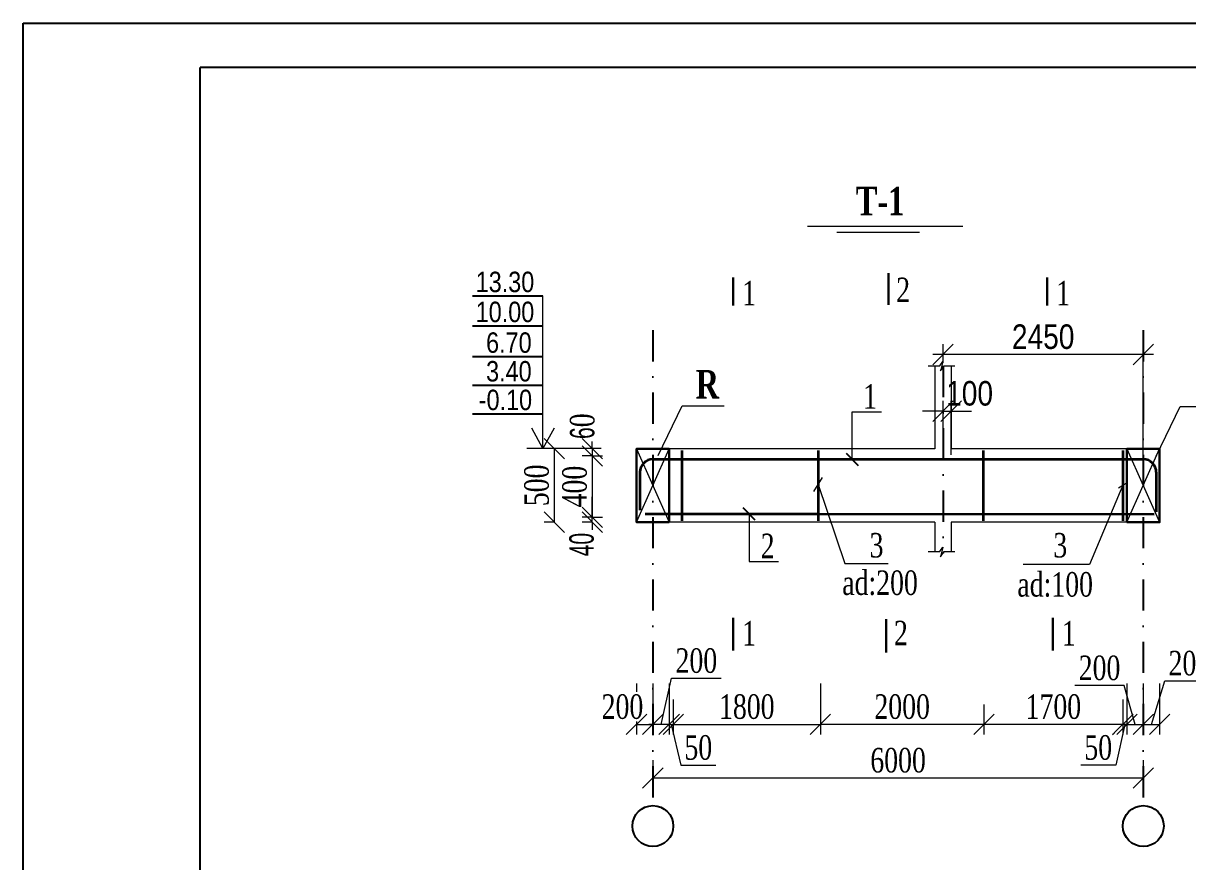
# Model space of a CAD drawing. Header units: millimetres. Extents: x -149347 to 251215, y -2929184 to -2541447.
# Drawn here: x 62737 to 76984, y -2869213 to -2858955 of the extents above; entities that cross this region are included whole.
import ezdxf

# ---------------------------------------------------------------- set-up
doc = ezdxf.new("R2010")
doc.units = ezdxf.units.MM
doc.linetypes.add('DASHDOTX2', pattern=[50.8, 25.4, -12.7, 0, -12.7])
doc.layers.add('APS_MADEIRA', color=35, linetype='Continuous', lineweight=15)
doc.styles.add('400', font='times.ttf', dxfattribs={"width": 0.75, "height": 300})
doc.styles.add('style1', font='A3TI(LA).TTF', dxfattribs={"height": 400})
doc.styles.add('style6', font='ARIALN.TTF', dxfattribs={"height": 300})
doc.styles.add('Times New  Roman', font='times.ttf')
doc.dimstyles.new('DIM_100', dxfattribs={"dimscale": 100, "dimtxt": 250, "dimasz": 2.5, "dimexe": 1.25, "dimexo": 0.625, "dimtad": 1, "dimdec": 0, "dimtxsty": 'style1', "dimblk": 'OBLIQUE', "dimcen": 2.5, "dimdle": 1.25, "dimclrd": 251, "dimclre": 251, "dimaunit": 1, "dimadec": 3, "dimazin": 0, "dimtfac": 1, "dimtdec": 0, "dimtmove": 1, "dimatfit": 3, "dimfxl": 1.25, "dimlwd": 5, "dimlwe": 5, "dimarcsym": 0})
doc.dimstyles.new('tebriz', dxfattribs={"dimtxt": 280, "dimasz": 150, "dimexe": 150, "dimexo": 0.625, "dimgap": 65, "dimtad": 1, "dimdec": 0, "dimdsep": 32, "dimtxsty": 'Times New  Roman', "dimblk": 'OBLIQUE', "dimcen": 0, "dimdle": 150, "dimclrd": 7, "dimclre": 256, "dimclrt": 256, "dimadec": 0, "dimazin": 0, "dimtfac": 1, "dimtdec": 0, "dimtmove": 0, "dimatfit": 3, "dimldrblk": 'OBLIQUE', "dimfxl": 1, "dimtolj": 1, "dimlwd": 15, "dimlwe": 9, "dimarcsym": 0})

# ---------------------------------------------------------------- blocks, each defined once
blk = doc.blocks.new('_Oblique')
at = {"color": 0, "linetype": 'ByBlock', "lineweight": -2}
blk.add_line((-0.5, -0.5), (0.5, 0.5), dxfattribs=at)
blk = doc.blocks.new('*D572')
at = {"color": 251, "lineweight": 5, "ltscale": 50, "transparency": 16777216}
for p, q in [((76440, -2867033), (76440, -2867658)), ((76640, -2867033), (76640, -2867658))]:
    blk.add_line(p, q, dxfattribs=at)
at = {"color": 251, "linetype": 'ByBlock', "lineweight": 5, "ltscale": 50, "transparency": 16777216}
for p, q in [((76540, -2867533), (76702, -2867000)), ((76702, -2867000), (77306, -2867000)), ((76439, -2867533), (76641, -2867533))]:
    blk.add_line(p, q, dxfattribs=at)
at = {"layer": 'Defpoints', "color": 0, "lineweight": 15, "ltscale": 50, "transparency": 16777216}
for p in [(76440, -2866622), (76640, -2866622), (76640, -2867533)]:
    blk.add_point(p, dxfattribs=at)
at = {"color": 251, "lineweight": 5, "ltscale": 50, "transparency": 16777216, "xscale": 250, "yscale": 250, "zscale": 250, "rotation": 180}
blk.add_blockref('_Oblique', (76440, -2867533), dxfattribs=at)
at = {"color": 251, "lineweight": 5, "ltscale": 50, "transparency": 16777216, "xscale": 250, "yscale": 250, "zscale": 250}
blk.add_blockref('_Oblique', (76640, -2867533), dxfattribs=at)
at = {"color": 0, "lineweight": 15, "ltscale": 50, "transparency": 16777216, "insert": (77004, -2866785), "char_height": 300, "attachment_point": 5, "style": '400', "bg_fill": 3, "box_fill_scale": 1.1, "bg_fill_color": 9, "bg_fill_true_color": 13158600, "bg_fill_transparency": 0}
blk.add_mtext('{\\fTimes New Roman|b0|i0|c238|p18;2}00', dxfattribs=at)
blk = doc.blocks.new('*D573')
at = {"color": 251, "lineweight": 5, "ltscale": 50, "transparency": 16777216}
for p, q in [((69234, -2864158), (69108, -2864158)), ((69234, -2865058), (69108, -2865058))]:
    blk.add_line(p, q, dxfattribs=at)
at = {"color": 251, "linetype": 'ByBlock', "lineweight": 5, "ltscale": 50, "transparency": 16777216}
blk.add_line((69233, -2864157), (69233, -2865059), dxfattribs=at)
at = {"layer": 'Defpoints', "color": 0, "lineweight": 15, "ltscale": 50, "transparency": 16777216}
for p in [(70325, -2864158), (69233, -2865058), (69909, -2865058)]:
    blk.add_point(p, dxfattribs=at)
at = {"color": 0, "lineweight": 15, "ltscale": 50, "transparency": 16777216, "insert": (69018, -2864608), "char_height": 300, "attachment_point": 5, "rotation": 90, "style": '400', "bg_fill": 3, "box_fill_scale": 1.1, "bg_fill_color": 9, "bg_fill_true_color": 13158600, "bg_fill_transparency": 0}
blk.add_mtext('500', dxfattribs=at)
at = {"color": 251, "lineweight": 5, "ltscale": 50, "transparency": 16777216, "xscale": 250, "yscale": 250, "zscale": 250}
for p, rotation in [((69233, -2864158), 90), ((69233, -2865058), 270)]:
    blk.add_blockref('_Oblique', p, dxfattribs=dict(at, rotation=rotation))
blk = doc.blocks.new('*D826')
at = {"color": 251, "linetype": 'ByBlock', "lineweight": 5, "ltscale": 50, "transparency": 16777216}
for p, q in [((69698, -2864158), (69698, -2863908)), ((69698, -2864158), (69698, -2864248)), ((69698, -2864248), (69698, -2864498))]:
    blk.add_line(p, q, dxfattribs=at)
at = {"color": 251, "lineweight": 5, "ltscale": 50, "transparency": 16777216}
for p, q in [((69699, -2864158), (69573, -2864158)), ((69699, -2864248), (69573, -2864248))]:
    blk.add_line(p, q, dxfattribs=at)
at = {"layer": 'Defpoints', "color": 0, "lineweight": 15, "ltscale": 50, "transparency": 16777216}
for p in [(70097, -2864158), (69698, -2864248), (69993, -2864248)]:
    blk.add_point(p, dxfattribs=at)
at = {"color": 0, "lineweight": 15, "ltscale": 50, "transparency": 16777216, "insert": (69577, -2863884), "char_height": 300, "attachment_point": 5, "rotation": 90, "style": '400', "bg_fill": 3, "box_fill_scale": 1.1, "bg_fill_color": 9, "bg_fill_true_color": 13158600, "bg_fill_transparency": 0}
blk.add_mtext('{\\fArial Narrow|b0|i0|c238|p34;6}0', dxfattribs=at)
at = {"color": 251, "lineweight": 5, "ltscale": 50, "transparency": 16777216, "xscale": 250, "yscale": 250, "zscale": 250}
for p, rotation in [((69698, -2864158), 270), ((69698, -2864248), 90)]:
    blk.add_blockref('_Oblique', p, dxfattribs=dict(at, rotation=rotation))
blk = doc.blocks.new('*D827')
at = {"color": 251, "linetype": 'ByBlock', "lineweight": 5, "ltscale": 50, "transparency": 16777216}
for p, q in [((69698, -2864998), (69698, -2864748)), ((69698, -2865058), (69698, -2864998)), ((69698, -2865058), (69698, -2865308))]:
    blk.add_line(p, q, dxfattribs=at)
at = {"color": 251, "lineweight": 5, "ltscale": 50, "transparency": 16777216}
for p, q in [((69699, -2864998), (69573, -2864998)), ((69699, -2865058), (69573, -2865058))]:
    blk.add_line(p, q, dxfattribs=at)
at = {"layer": 'Defpoints', "color": 0, "lineweight": 15, "ltscale": 50, "transparency": 16777216}
for p in [(69698, -2864998), (69909, -2865058), (69920, -2864998)]:
    blk.add_point(p, dxfattribs=at)
at = {"color": 0, "lineweight": 15, "ltscale": 50, "transparency": 16777216, "insert": (69569, -2865333), "char_height": 300, "attachment_point": 5, "rotation": 90, "style": '400', "bg_fill": 3, "box_fill_scale": 1.1, "bg_fill_color": 9, "bg_fill_true_color": 13158600, "bg_fill_transparency": 0}
blk.add_mtext('{\\fArial Narrow|b0|i0|c238|p34;40}', dxfattribs=at)
at = {"color": 251, "lineweight": 5, "ltscale": 50, "transparency": 16777216, "xscale": 250, "yscale": 250, "zscale": 250}
for p, rotation in [((69698, -2864998), 270), ((69698, -2865058), 90)]:
    blk.add_blockref('_Oblique', p, dxfattribs=dict(at, rotation=rotation))
blk = doc.blocks.new('*D574')
at = {"color": 251, "linetype": 'ByBlock', "lineweight": 5, "ltscale": 50, "transparency": 16777216}
blk.add_line((69698, -2864247), (69698, -2865000), dxfattribs=at)
at = {"color": 251, "lineweight": 5, "ltscale": 50, "transparency": 16777216}
for p, q in [((69698, -2864248), (69823, -2864248)), ((69698, -2864998), (69823, -2864998))]:
    blk.add_line(p, q, dxfattribs=at)
at = {"layer": 'Defpoints', "color": 0, "lineweight": 15, "ltscale": 50, "transparency": 16777216}
for p in [(69698, -2864248), (69698, -2864998), (69698, -2864998)]:
    blk.add_point(p, dxfattribs=at)
at = {"color": 0, "lineweight": 15, "ltscale": 50, "transparency": 16777216, "insert": (69483, -2864623), "char_height": 300, "attachment_point": 5, "rotation": 90, "style": '400', "bg_fill": 3, "box_fill_scale": 1.1, "bg_fill_color": 9, "bg_fill_true_color": 13158600, "bg_fill_transparency": 0}
blk.add_mtext('400', dxfattribs=at)
at = {"color": 251, "lineweight": 5, "ltscale": 50, "transparency": 16777216, "xscale": 250, "yscale": 250, "zscale": 250}
for p, rotation in [((69698, -2864248), 90), ((69698, -2864998), 270)]:
    blk.add_blockref('_Oblique', p, dxfattribs=dict(at, rotation=rotation))
blk = doc.blocks.new('*D828')
at = {"color": 251, "linetype": 'ByBlock', "lineweight": 5, "ltscale": 50, "transparency": 16777216}
for p, q in [((76207, -2867058), (75603, -2867058)), ((76340, -2867533), (76207, -2867058)), ((76239, -2867533), (76441, -2867533))]:
    blk.add_line(p, q, dxfattribs=at)
at = {"color": 251, "lineweight": 5, "ltscale": 50, "transparency": 16777216}
for p, q in [((76240, -2867033), (76240, -2867658)), ((76440, -2867033), (76440, -2867658))]:
    blk.add_line(p, q, dxfattribs=at)
at = {"layer": 'Defpoints', "color": 0, "lineweight": 15, "ltscale": 50, "transparency": 16777216}
for p in [(76440, -2866895), (76440, -2867533)]:
    blk.add_point(p, dxfattribs=at)
at = {"color": 251, "lineweight": 5, "ltscale": 50, "transparency": 16777216, "xscale": 250, "yscale": 250, "zscale": 250, "rotation": 180}
blk.add_blockref('_Oblique', (76240, -2867533), dxfattribs=at)
at = {"color": 251, "lineweight": 5, "ltscale": 50, "transparency": 16777216, "xscale": 250, "yscale": 250, "zscale": 250}
blk.add_blockref('_Oblique', (76440, -2867533), dxfattribs=at)
at = {"color": 0, "lineweight": 15, "ltscale": 50, "transparency": 16777216, "insert": (75905, -2866843), "char_height": 300, "attachment_point": 5, "style": '400', "bg_fill": 3, "box_fill_scale": 1.1, "bg_fill_color": 9, "bg_fill_true_color": 13158600, "bg_fill_transparency": 0}
blk.add_mtext('200', dxfattribs=at)
at = {"layer": 'Defpoints', "color": 0, "lineweight": 15, "ltscale": 50, "transparency": 16777216}
blk.add_point((76240, -2866907), dxfattribs=at)
blk = doc.blocks.new('*D554')
at = {"color": 251, "lineweight": 5, "ltscale": 50, "transparency": 16777216}
for p, q in [((70440, -2867033), (70440, -2867658)), ((70639, -2867033), (70639, -2867658))]:
    blk.add_line(p, q, dxfattribs=at)
at = {"color": 251, "linetype": 'ByBlock', "lineweight": 5, "ltscale": 50, "transparency": 16777216}
for p, q in [((70540, -2867533), (70669, -2866969)), ((70669, -2866969), (71274, -2866969)), ((70640, -2867533), (70439, -2867533))]:
    blk.add_line(p, q, dxfattribs=at)
at = {"layer": 'Defpoints', "color": 0, "lineweight": 15, "ltscale": 50, "transparency": 16777216}
for p in [(70440, -2866826), (70440, -2867533)]:
    blk.add_point(p, dxfattribs=at)
at = {"color": 251, "lineweight": 5, "ltscale": 50, "transparency": 16777216, "xscale": 250, "yscale": 250, "zscale": 250, "rotation": 180}
blk.add_blockref('_Oblique', (70440, -2867533), dxfattribs=at)
at = {"color": 251, "lineweight": 5, "ltscale": 50, "transparency": 16777216, "xscale": 250, "yscale": 250, "zscale": 250}
blk.add_blockref('_Oblique', (70639, -2867533), dxfattribs=at)
at = {"color": 0, "lineweight": 15, "ltscale": 50, "transparency": 16777216, "insert": (70972, -2866754), "char_height": 300, "attachment_point": 5, "style": '400', "bg_fill": 3, "box_fill_scale": 1.1, "bg_fill_color": 9, "bg_fill_true_color": 13158600, "bg_fill_transparency": 0}
blk.add_mtext('200', dxfattribs=at)
at = {"layer": 'Defpoints', "color": 0, "lineweight": 15, "ltscale": 50, "transparency": 16777216}
blk.add_point((70639, -2866826), dxfattribs=at)
blk = doc.blocks.new('*D555')
at = {"color": 251, "lineweight": 5, "ltscale": 50, "transparency": 16777216}
for p, q in [((70240, -2867033), (70240, -2867658)), ((70440, -2867033), (70440, -2867658))]:
    blk.add_line(p, q, dxfattribs=at)
at = {"color": 251, "linetype": 'ByBlock', "lineweight": 5, "ltscale": 50, "transparency": 16777216}
blk.add_line((70239, -2867533), (70441, -2867533), dxfattribs=at)
at = {"layer": 'Defpoints', "color": 0, "lineweight": 15, "ltscale": 50, "transparency": 16777216}
for p in [(70240, -2866895), (70440, -2866821), (70440, -2867533)]:
    blk.add_point(p, dxfattribs=at)
at = {"color": 0, "lineweight": 15, "ltscale": 50, "transparency": 16777216, "insert": (70068, -2867317), "char_height": 300, "attachment_point": 5, "style": '400', "bg_fill": 3, "box_fill_scale": 1.1, "bg_fill_color": 9, "bg_fill_true_color": 13158600, "bg_fill_transparency": 0}
blk.add_mtext('{\\fTimes New Roman|b0|i0|c238|p18;2}00', dxfattribs=at)
at = {"color": 251, "lineweight": 5, "ltscale": 50, "transparency": 16777216, "xscale": 250, "yscale": 250, "zscale": 250, "rotation": 180}
blk.add_blockref('_Oblique', (70240, -2867533), dxfattribs=at)
at = {"color": 251, "lineweight": 5, "ltscale": 50, "transparency": 16777216, "xscale": 250, "yscale": 250, "zscale": 250}
blk.add_blockref('_Oblique', (70440, -2867533), dxfattribs=at)
blk = doc.blocks.new('*D556')
at = {"color": 251, "lineweight": 5, "ltscale": 50, "transparency": 16777216}
for p, q in [((70639, -2867229), (70639, -2867658)), ((70689, -2867229), (70689, -2867658))]:
    blk.add_line(p, q, dxfattribs=at)
at = {"color": 251, "linetype": 'ByBlock', "lineweight": 5, "ltscale": 50, "transparency": 16777216}
for p, q in [((70639, -2867533), (70389, -2867533)), ((70639, -2867533), (70689, -2867533)), ((70639, -2867533), (70689, -2867533)), ((70664, -2867533), (70782, -2868033)), ((70689, -2867533), (70939, -2867533)), ((70782, -2868033), (71211, -2868033))]:
    blk.add_line(p, q, dxfattribs=at)
at = {"layer": 'Defpoints', "color": 0, "lineweight": 15, "ltscale": 50, "transparency": 16777216}
for p in [(70639, -2867166), (70689, -2867166), (70689, -2867533)]:
    blk.add_point(p, dxfattribs=at)
at = {"color": 0, "lineweight": 15, "ltscale": 50, "transparency": 16777216, "insert": (70996, -2867817), "char_height": 300, "attachment_point": 5, "style": '400', "bg_fill": 3, "box_fill_scale": 1.1, "bg_fill_color": 9, "bg_fill_true_color": 13158600, "bg_fill_transparency": 0}
blk.add_mtext('50', dxfattribs=at)
at = {"color": 251, "lineweight": 5, "ltscale": 50, "transparency": 16777216, "xscale": 250, "yscale": 250, "zscale": 250}
blk.add_blockref('_Oblique', (70639, -2867533), dxfattribs=at)
at = {"color": 251, "lineweight": 5, "ltscale": 50, "transparency": 16777216, "xscale": 250, "yscale": 250, "zscale": 250, "rotation": 180}
blk.add_blockref('_Oblique', (70689, -2867533), dxfattribs=at)
blk = doc.blocks.new('*D557')
at = {"color": 251, "lineweight": 5, "ltscale": 50, "transparency": 16777216}
for p, q in [((76190, -2867229), (76190, -2867658)), ((76240, -2867229), (76240, -2867658))]:
    blk.add_line(p, q, dxfattribs=at)
at = {"color": 251, "linetype": 'ByBlock', "lineweight": 5, "ltscale": 50, "transparency": 16777216}
for p, q in [((76190, -2867533), (75940, -2867533)), ((76215, -2867533), (76104, -2868033)), ((76240, -2867533), (76190, -2867533)), ((76240, -2867533), (76190, -2867533)), ((76240, -2867533), (76490, -2867533)), ((76104, -2868033), (75674, -2868033))]:
    blk.add_line(p, q, dxfattribs=at)
at = {"layer": 'Defpoints', "color": 0, "lineweight": 15, "ltscale": 50, "transparency": 16777216}
for p in [(76190, -2867166), (76240, -2867166), (76190, -2867533)]:
    blk.add_point(p, dxfattribs=at)
at = {"color": 0, "lineweight": 15, "ltscale": 50, "transparency": 16777216, "insert": (75889, -2867817), "char_height": 300, "attachment_point": 5, "style": '400', "bg_fill": 3, "box_fill_scale": 1.1, "bg_fill_color": 9, "bg_fill_true_color": 13158600, "bg_fill_transparency": 0}
blk.add_mtext('50', dxfattribs=at)
at = {"color": 251, "lineweight": 5, "ltscale": 50, "transparency": 16777216, "xscale": 250, "yscale": 250, "zscale": 250}
blk.add_blockref('_Oblique', (76190, -2867533), dxfattribs=at)
at = {"color": 251, "lineweight": 5, "ltscale": 50, "transparency": 16777216, "xscale": 250, "yscale": 250, "zscale": 250, "rotation": 180}
blk.add_blockref('_Oblique', (76240, -2867533), dxfattribs=at)
blk = doc.blocks.new('*D558')
at = {"color": 251, "lineweight": 5, "ltscale": 50, "transparency": 16777216}
for p, q in [((72489, -2867033), (72489, -2867658)), ((70689, -2867291), (70689, -2867658))]:
    blk.add_line(p, q, dxfattribs=at)
at = {"color": 251, "linetype": 'ByBlock', "lineweight": 5, "ltscale": 50, "transparency": 16777216}
blk.add_line((70688, -2867533), (72490, -2867533), dxfattribs=at)
at = {"layer": 'Defpoints', "color": 0, "lineweight": 15, "ltscale": 50, "transparency": 16777216}
for p in [(72489, -2864623), (70689, -2867229), (72489, -2867533)]:
    blk.add_point(p, dxfattribs=at)
at = {"color": 251, "lineweight": 5, "ltscale": 50, "transparency": 16777216, "xscale": 250, "yscale": 250, "zscale": 250, "rotation": 180}
blk.add_blockref('_Oblique', (70689, -2867533), dxfattribs=at)
at = {"color": 251, "lineweight": 5, "ltscale": 50, "transparency": 16777216, "xscale": 250, "yscale": 250, "zscale": 250}
blk.add_blockref('_Oblique', (72489, -2867533), dxfattribs=at)
at = {"color": 0, "lineweight": 15, "ltscale": 50, "transparency": 16777216, "insert": (71589, -2867317), "char_height": 300, "attachment_point": 5, "style": '400', "bg_fill": 3, "box_fill_scale": 1.1, "bg_fill_color": 9, "bg_fill_true_color": 13158600, "bg_fill_transparency": 0}
blk.add_mtext('1800', dxfattribs=at)
blk = doc.blocks.new('*D559')
at = {"color": 251, "lineweight": 5, "ltscale": 50, "transparency": 16777216}
for p, q in [((74490, -2867291), (74490, -2867658)), ((76190, -2867291), (76190, -2867658))]:
    blk.add_line(p, q, dxfattribs=at)
at = {"color": 251, "linetype": 'ByBlock', "lineweight": 5, "ltscale": 50, "transparency": 16777216}
blk.add_line((76191, -2867533), (74489, -2867533), dxfattribs=at)
at = {"layer": 'Defpoints', "color": 0, "lineweight": 15, "ltscale": 50, "transparency": 16777216}
for p in [(74490, -2867229), (76190, -2867229), (74490, -2867533)]:
    blk.add_point(p, dxfattribs=at)
at = {"color": 251, "lineweight": 5, "ltscale": 50, "transparency": 16777216, "xscale": 250, "yscale": 250, "zscale": 250, "rotation": 180}
blk.add_blockref('_Oblique', (74490, -2867533), dxfattribs=at)
at = {"color": 251, "lineweight": 5, "ltscale": 50, "transparency": 16777216, "xscale": 250, "yscale": 250, "zscale": 250}
blk.add_blockref('_Oblique', (76190, -2867533), dxfattribs=at)
at = {"color": 0, "lineweight": 15, "ltscale": 50, "transparency": 16777216, "insert": (75340, -2867317), "char_height": 300, "attachment_point": 5, "style": '400', "bg_fill": 3, "box_fill_scale": 1.1, "bg_fill_color": 9, "bg_fill_true_color": 13158600, "bg_fill_transparency": 0}
blk.add_mtext('1700', dxfattribs=at)
blk = doc.blocks.new('*D560')
at = {"color": 251, "lineweight": 5, "ltscale": 50, "transparency": 16777216}
for p, q in [((72489, -2867033), (72489, -2867658)), ((74490, -2867291), (74490, -2867658))]:
    blk.add_line(p, q, dxfattribs=at)
at = {"color": 251, "linetype": 'ByBlock', "lineweight": 5, "ltscale": 50, "transparency": 16777216}
blk.add_line((74491, -2867533), (72488, -2867533), dxfattribs=at)
at = {"layer": 'Defpoints', "color": 0, "lineweight": 15, "ltscale": 50, "transparency": 16777216}
for p in [(72489, -2864623), (74490, -2867229), (72489, -2867533)]:
    blk.add_point(p, dxfattribs=at)
at = {"color": 251, "lineweight": 5, "ltscale": 50, "transparency": 16777216, "xscale": 250, "yscale": 250, "zscale": 250, "rotation": 180}
blk.add_blockref('_Oblique', (72489, -2867533), dxfattribs=at)
at = {"color": 251, "lineweight": 5, "ltscale": 50, "transparency": 16777216, "xscale": 250, "yscale": 250, "zscale": 250}
blk.add_blockref('_Oblique', (74490, -2867533), dxfattribs=at)
at = {"color": 0, "lineweight": 15, "ltscale": 50, "transparency": 16777216, "insert": (73490, -2867317), "char_height": 300, "attachment_point": 5, "style": '400', "bg_fill": 3, "box_fill_scale": 1.1, "bg_fill_color": 9, "bg_fill_true_color": 13158600, "bg_fill_transparency": 0}
blk.add_mtext('2{\\fTimes New Roman|b0|i0|c238|p18;0}00', dxfattribs=at)
blk = doc.blocks.new('*D561')
at = {"color": 251, "lineweight": 5, "ltscale": 50, "transparency": 16777216}
for p, q in [((70440, -2867971), (70440, -2868313)), ((76440, -2867971), (76440, -2868313))]:
    blk.add_line(p, q, dxfattribs=at)
at = {"color": 251, "linetype": 'ByBlock', "lineweight": 5, "ltscale": 50, "transparency": 16777216}
blk.add_line((70439, -2868188), (76441, -2868188), dxfattribs=at)
at = {"layer": 'Defpoints', "color": 0, "lineweight": 15, "ltscale": 50, "transparency": 16777216}
for p in [(70440, -2867908), (76440, -2867908), (76440, -2868188)]:
    blk.add_point(p, dxfattribs=at)
at = {"color": 251, "lineweight": 5, "ltscale": 50, "transparency": 16777216, "xscale": 250, "yscale": 250, "zscale": 250, "rotation": 180}
blk.add_blockref('_Oblique', (70440, -2868188), dxfattribs=at)
at = {"color": 251, "lineweight": 5, "ltscale": 50, "transparency": 16777216, "xscale": 250, "yscale": 250, "zscale": 250}
blk.add_blockref('_Oblique', (76440, -2868188), dxfattribs=at)
at = {"color": 0, "lineweight": 15, "ltscale": 50, "transparency": 16777216, "insert": (73440, -2867973), "char_height": 300, "attachment_point": 5, "style": '400', "bg_fill": 3, "box_fill_scale": 1.1, "bg_fill_color": 9, "bg_fill_true_color": 13158600, "bg_fill_transparency": 0}
blk.add_mtext('6000', dxfattribs=at)
blk = doc.blocks.new('*D616')
at = {"color": 251, "lineweight": 5, "ltscale": 50, "transparency": 16777216}
for p, q in [((73990, -2863109), (73990, -2862882)), ((76440, -2864418), (76440, -2862882))]:
    blk.add_line(p, q, dxfattribs=at)
at = {"color": 251, "linetype": 'ByBlock', "lineweight": 5, "ltscale": 50, "transparency": 16777216}
blk.add_line((76565, -2863007), (73865, -2863007), dxfattribs=at)
at = {"layer": 'Defpoints', "color": 0, "lineweight": 15, "ltscale": 50, "transparency": 16777216}
for p in [(73990, -2863007), (73990, -2863171), (76440, -2864481)]:
    blk.add_point(p, dxfattribs=at)
at = {"color": 251, "lineweight": 5, "ltscale": 50, "transparency": 16777216, "xscale": 250, "yscale": 250, "zscale": 250, "rotation": 180}
blk.add_blockref('_Oblique', (73990, -2863007), dxfattribs=at)
at = {"color": 251, "lineweight": 5, "ltscale": 50, "transparency": 16777216, "xscale": 250, "yscale": 250, "zscale": 250}
blk.add_blockref('_Oblique', (76440, -2863007), dxfattribs=at)
at = {"color": 0, "lineweight": 15, "ltscale": 50, "transparency": 16777216, "insert": (75215, -2862791), "char_height": 300, "attachment_point": 5, "style": 'style6'}
blk.add_mtext('2450', dxfattribs=at)
blk = doc.blocks.new('*D617')
at = {"color": 251, "lineweight": 5, "ltscale": 50, "transparency": 16777216}
for p, q in [((73990, -2864235), (73990, -2863575)), ((74090, -2864235), (74090, -2863575))]:
    blk.add_line(p, q, dxfattribs=at)
at = {"color": 251, "linetype": 'ByBlock', "lineweight": 5, "ltscale": 50, "transparency": 16777216}
for p, q in [((73990, -2863700), (73740, -2863700)), ((73990, -2863700), (74090, -2863700)), ((74090, -2863700), (74340, -2863700))]:
    blk.add_line(p, q, dxfattribs=at)
at = {"layer": 'Defpoints', "color": 0, "lineweight": 15, "ltscale": 50, "transparency": 16777216}
for p in [(74090, -2863700), (73990, -2864298), (74090, -2864298)]:
    blk.add_point(p, dxfattribs=at)
at = {"color": 251, "lineweight": 5, "ltscale": 50, "transparency": 16777216, "xscale": 250, "yscale": 250, "zscale": 250}
blk.add_blockref('_Oblique', (73990, -2863700), dxfattribs=at)
at = {"color": 251, "lineweight": 5, "ltscale": 50, "transparency": 16777216, "xscale": 250, "yscale": 250, "zscale": 250, "rotation": 180}
blk.add_blockref('_Oblique', (74090, -2863700), dxfattribs=at)
at = {"color": 0, "lineweight": 15, "ltscale": 50, "transparency": 16777216, "insert": (74315, -2863484), "char_height": 300, "attachment_point": 5, "style": 'style6'}
blk.add_mtext('100', dxfattribs=at)
blk = doc.blocks.new('mekteb')
at = {"color": 0, "lineweight": 25}
for p, q in [((99643, -1821466), (139843, -1821466)), ((99643, -1849866), (99643, -1821466))]:
    blk.add_line(p, q, dxfattribs=at)
at = {"color": 0, "lineweight": 25, "ltscale": 15}
for p in [(101643, -1849366), (139343, -1821966)]:
    blk.add_line(p, (101643, -1821966), dxfattribs=at)

msp = doc.modelspace()

# ---------------------------------------------------------------- linework, layer by layer
at = {"lineweight": 9}
for p, q in [((72332.29504, -2861434.86276), (74232.7109, -2861434.86276)), ((72691.15134, -2861509.90014), (73702.14146, -2861509.90014))]:
    msp.add_line(p, q, dxfattribs=at)
at = {"color": 7, "lineweight": 30, "ltscale": 15}
for p, q in [((71423.14038, -2862066.92438), (71423.14038, -2862293.07718)), ((71423.14038, -2862066.92438), (71423.14038, -2862409.36226)), ((73320.94694, -2862012.87836), (73320.94694, -2862239.03116)), ((73320.94694, -2862012.87836), (73320.94694, -2862399.5005)), ((75265.04643, -2862066.92438), (75265.04643, -2862293.07718)), ((75265.04643, -2862066.92438), (75265.04643, -2862409.36226)), ((71423.14038, -2866229.37227), (71423.14038, -2866629.87541)), ((75335.1491, -2866229.37227), (75335.1491, -2866629.87541)), ((73293.77155, -2866243.21616), (73293.77155, -2866652.30315))]:
    msp.add_line(p, q, dxfattribs=at)
at = {"color": 7}
for p, q in [((68233.56752, -2862288.45737), (69095.41044, -2862288.45737)), ((68233.56752, -2862655.48273), (69095.41044, -2862655.48273)), ((68233.56752, -2863031.00615), (69095.41044, -2863031.00615)), ((68233.56752, -2863381.65905), (69095.41044, -2863381.65905)), ((68233.56752, -2863732.31195), (69095.41044, -2863732.31195))]:
    msp.add_line(p, q, dxfattribs=at)
at = {"color": 252, "linetype": 'DASHDOTX2', "ltscale": 15, "true_color": 0xa97986}
for p, q in [((70440.08641, -2862710.38957), (70440.08641, -2868526.99529)), ((76440.08641, -2862710.38957), (76440.08641, -2868526.99529))]:
    msp.add_line(p, q, dxfattribs=at)
at = {"color": 7, "lineweight": 15}
for p, q in [((73890.08641, -2863147.32038), (73890.08641, -2864159.16745)), ((74090.08641, -2863147.32038), (74090.08641, -2864159.16745)), ((72442.41245, -2864159.16745), (70239.96765, -2864159.31133)), ((73890.08641, -2864159.16745), (72442.41245, -2864159.16745)), ((76640.08641, -2864159.16745), (74090.08641, -2864159.16745)), ((76640.08641, -2864159.16745), (75399.40869, -2864159.16745)), ((72409.14782, -2864683.05867), (72514.84564, -2864512.09214)), ((76137.23464, -2864639.32252), (76242.93246, -2864574.41719)), ((71753.94577, -2865059.93897), (70639.08641, -2865059.93897)), ((72457.83634, -2865059.93897), (71753.94577, -2865059.93897)), ((73890.08641, -2865059.93897), (72457.83634, -2865059.93897)), ((76240.08355, -2865059.93897), (74090.08641, -2865059.93897))]:
    msp.add_line(p, q, dxfattribs=at)
at = {"color": 7, "lineweight": 35}
for p, q in [((70792.52048, -2864183.27777), (70792.52048, -2865041.17307)), ((72461.99673, -2864183.27777), (72461.99673, -2865041.17307)), ((76190.08355, -2864183.27777), (76190.08355, -2865041.17307)), ((70440.08641, -2864289.18719), (71738.52188, -2864289.18719)), ((71738.52188, -2864289.18719), (72442.41245, -2864289.18719)), ((72442.41245, -2864289.18719), (76448.64245, -2864289.18719)), ((76190.08355, -2864327.79945), (76190.08355, -2864885.94026)), ((76190.08355, -2864378.47191), (76190.08355, -2864829.0715)), ((76599.03768, -2864448.13817), (76599.03768, -2864932.48712)), ((70345.7458, -2864958.15529), (71753.94577, -2864958.15529)), ((71753.94577, -2864958.15529), (72457.83634, -2864958.15529)), ((72457.83634, -2864958.15529), (76571.12058, -2864961.16746))]:
    msp.add_line(p, q, dxfattribs=at)
at = {"color": 3, "lineweight": 15, "ltscale": 15}
for p, q in [((76240.08355, -2864159.16745), (76640.08641, -2865059.93897)), ((76240.08355, -2865059.93897), (76640.08641, -2864159.16745))]:
    msp.add_line(p, q, dxfattribs=at)
at = {"color": 1, "lineweight": 15, "ltscale": 15}
msp.add_lwpolyline([(73808.39861, -2863147.32038), (73952.60845, -2863147.32038), (73988.79693, -2863090.78681), (73958.63276, -2863208.87914), (74005.41787, -2863147.32038), (74133.05921, -2863147.32038)], dxfattribs=at)
at = {"color": 3, "lineweight": 15, "ltscale": 15}
for points in [[(70504.73599, -2864244.17988), (70797.9035, -2863636.28961), (71312.73076, -2863636.28961)], [(76599.14718, -2864251.35902), (76892.31469, -2863643.46875), (77407.14195, -2863643.46875)]]:
    msp.add_lwpolyline(points, dxfattribs=at)
at = {"color": 3, "lineweight": 30, "ltscale": 15}
msp.add_lwpolyline([(76240.08355, -2865059.93897), (76640.08641, -2865059.93897), (76640.08641, -2864159.16745), (76240.08355, -2864159.16745)], close=True, dxfattribs=at)
at = {"color": 7, "lineweight": 15}
for points in [[(72461.99673, -2864597.5754), (72461.99673, -2864597.5754), (72787.61752, -2865563.80866), (73320.68533, -2865563.80866)], [(76190.08355, -2864603.7717), (76190.08355, -2864603.7717), (75782.1511, -2865578.40653), (74968.42776, -2865578.40653)]]:
    msp.add_lwpolyline(points, dxfattribs=at)
for centre in [(70440.08641, -2868776.8197), (76440.08641, -2868776.8197)]:
    msp.add_circle(centre, 249.82441)
at = {"layer": 'APS_MADEIRA', "color": 7, "lineweight": 15, "ltscale": 25}
msp.add_line((69808.70518, -2864158.1952), (68898.81458, -2864158.1952), dxfattribs=at)
at = {"layer": 'APS_MADEIRA', "color": 7, "lineweight": 35, "ltscale": 25}
msp.add_arc((76440.08641, -2864448.13817), 158.95098, 0, 90, dxfattribs=at)

# ---------------------------------------------------------------- texts
at = {"char_height": 350, "width": 263.5904201, "attachment_point": 1, "style": '400'}
for s, insert in [('{\\fTimes New Roman|b1|i0|c204|p18;T-1}', (72922.05551, -2860954.89238)), ('{\\fTimes New Roman|b1|i0|c204|p18;R}', (70963.10161, -2863195.51451))]:
    msp.add_mtext(s, dxfattribs=dict(at, insert=insert))
at = {"lineweight": 9, "char_height": 250, "width": 23109.777632, "attachment_point": 1, "style": 'style6'}
for s, insert in [('{\\fArial Narrow|b0|i0|c238|p34;13.30}', (68272.01749, -2861993.84968)), ('{\\fArial Narrow|b0|i0|c238|p34;10.00}', (68272.01749, -2862360.87503)), ('{\\fArial Narrow|b0|i0|c238|p34;6.70}', (68399.35382, -2862736.39846)), ('3.{\\fArial Narrow|b0|i0|c238|p34;40}', (68399.35382, -2863087.05135)), ('{\\fArial Narrow|b0|i0|c238|p34;-0.10}', (68309.52414, -2863437.70425))]:
    msp.add_mtext(s, dxfattribs=dict(at, insert=insert))
at = {"char_height": 300, "attachment_point": 1, "style": '400'}
for s, insert in [('1', (71532.42924, -2862105.50993)), ('2', (73417.21307, -2862066.50377)), ('1', (75374.33529, -2862105.50993)), ('1', (73011.45016, -2863369.94981)), ('2', (71759.30313, -2865199.05555)), ('3', (73091.6128, -2865190.3443)), ('3', (75339.63566, -2865190.3443)), ('{\\fTimes New Roman|b0|i0|c238|p18;ad:}2{\\fTimes New Roman|b0|i0|c238|p18;00}', (72756.8876, -2865649.2831)), ('{\\fTimes New Roman|b0|i0|c238|p18;ad:}1{\\fTimes New Roman|b0|i0|c238|p18;00}', (74899.47295, -2865669.41105))]:
    msp.add_mtext_dynamic_manual_height_columns(s, width=263.5904201, gutter_width=12.5, heights=[0], dxfattribs=dict(at, insert=insert))
at = {"color": 7, "lineweight": 15, "ltscale": 50, "char_height": 300, "attachment_point": 1, "style": '400'}
for s, insert in [('1', (71532.42924, -2866267.95783)), ('2', (73390.03768, -2866264.64691)), ('1', (75444.43796, -2866267.95783))]:
    msp.add_mtext_dynamic_manual_height_columns(s, width=263.5904201, gutter_width=12.5, heights=[0], dxfattribs=dict(at, insert=insert))

# ---------------------------------------------------------------- dimensions: what is measured, and where the dimension line sits
at = {"color": 231, "lineweight": 15, "ltscale": 50}
dim = msp.add_linear_dim(base=(73990.08641, -2863006.51313), p1=(76440.08641, -2864480.85605), p2=(73990.08641, -2863171.43379), dimstyle='DIM_100', override={"dimtxsty": 'style6'}, dxfattribs=at)
dim.commit()
dim.dimension.update_dxf_attribs({"geometry": '*D616', "text_midpoint": (75215.08641, -2862790.84123)})
dim = msp.add_linear_dim(base=(74090.08641, -2863699.62541), p1=(73990.08641, -2864297.85543), p2=(74090.08641, -2864297.85543), dimstyle='DIM_100', override={"dimtxsty": 'style6'}, dxfattribs=at)
dim.commit()
dim.dimension.update_dxf_attribs({"geometry": '*D617', "text_midpoint": (74315.18031, -2863699.62541), "dimtype": 160})

# ---------------------------------------------------------------- leaders
at = {"color": 2, "lineweight": 15, "ltscale": 15}
for points in [[(72878.37243, -2864289.18719), (72878.37243, -2863708.69527), (73235.14409, -2863708.69527)], [(71618.29707, -2864958.15529), (71618.29707, -2865538.64721), (71975.06874, -2865538.64721)]]:
    msp.add_leader(points, dimstyle='tebriz', dxfattribs=at)

# ---------------------------------------------------------------- next in the draw order: dimensions: what is measured, and where the dimension line sits
at = {"color": 7, "lineweight": 15, "ltscale": 50}
for base, p1, p2, angle, text, override, picture, middle in [((69232.73112, -2865057.95399), (70324.89501, -2864158.1952), (69909.0407, -2865057.95399), 90, '500', {"dimscale": 1, "dimtxt": 300, "dimasz": 250, "dimexe": 125, "dimexo": 62.5, "dimgap": 62.5, "dimtxsty": '400', "dimcen": 250, "dimfxlon": 1, "dimtfill": 1, "dimtfillclr": 256, "dimarcsym": 1}, '*D573', (69232.73112, -2864608.07459)), ((70440.08641, -2867532.58751), (70639.08641, -2866825.81323), (70440.08641, -2866825.81323), 180, '200', {"dimscale": 1, "dimtxt": 300, "dimasz": 250, "dimexe": 125, "dimexo": 62.5, "dimgap": 62.5, "dimtxsty": '400', "dimcen": 250, "dimfxl": 500, "dimfxlon": 1, "dimtfill": 1, "dimtfillclr": 256, "dimarcsym": 1}, '*D554', (70731.84815, -2866968.81487))]:
    dim = msp.add_linear_dim(base=base, p1=p1, p2=p2, angle=angle, text=text, dimstyle='DIM_100', override=override, dxfattribs=at)
    dim.commit()
    dim.dimension.update_dxf_attribs({"geometry": picture, "text_midpoint": middle, "dimtype": 160})
dim = msp.add_linear_dim(base=(76640.08641, -2867532.58751), p1=(76440.08641, -2866621.56647), p2=(76640.08641, -2866621.56647), text='{\\fTimes New Roman|b0|i0|c238|p18;2}00', dimstyle='DIM_100', override={"dimscale": 1, "dimtxt": 300, "dimasz": 250, "dimexe": 125, "dimexo": 62.5, "dimgap": 62.5, "dimtxsty": '400', "dimcen": 250, "dimfxl": 500, "dimfxlon": 1, "dimtfill": 1, "dimtfillclr": 256, "dimarcsym": 1}, dxfattribs=at)
dim.commit()
dim.dimension.update_dxf_attribs({"geometry": '*D572', "text_midpoint": (76764.05895, -2866999.61529), "dimtype": 160})

# ---------------------------------------------------------------- next in the draw order: linework, layer by layer
at = {"color": 7, "lineweight": 35}
msp.add_line((70281.13515, -2864448.13817), (70281.13515, -2864912.47839), dxfattribs=at)
at = {"color": 7, "lineweight": 15}
msp.add_lwpolyline([(69095.41044, -2864158.1952), (69095.41044, -2862288.45737)], dxfattribs=at)
at = {"layer": 'APS_MADEIRA', "color": 7, "lineweight": 35, "ltscale": 25}
msp.add_arc((70440.08641, -2864448.13817), 158.95098, 90, 180, dxfattribs=at)

# ---------------------------------------------------------------- next in the draw order: dimensions: what is measured, and where the dimension line sits
at = {"color": 7, "lineweight": 15, "ltscale": 50}
for base, p1, p2, text, picture, middle in [((69698.08291, -2864248.1952), (70097.40353, -2864158.1952), (69992.74685, -2864248.1952), '{\\fArial Narrow|b0|i0|c238|p34;6}0', '*D826', (69792.42281, -2863884.00223)), ((69698.08291, -2864998.28975), (69909.0407, -2865057.95399), (69920.20304, -2864998.28975), '{\\fArial Narrow|b0|i0|c238|p34;40}', '*D827', (69784.66761, -2865332.96275))]:
    dim = msp.add_linear_dim(base=base, p1=p1, p2=p2, angle=90, text=text, dimstyle='DIM_100', override={"dimscale": 1, "dimtxt": 300, "dimasz": 250, "dimexe": 125, "dimexo": 62.5, "dimgap": 62.5, "dimtxsty": '400', "dimcen": 250, "dimfxlon": 1, "dimtfill": 1, "dimtfillclr": 256, "dimarcsym": 1}, dxfattribs=at)
    dim.commit()
    dim.dimension.update_dxf_attribs({"geometry": picture, "text_midpoint": middle, "dimtype": 160})
for base, p1, p2, text, picture, middle in [((76440.08641, -2867532.58751), (76240.08355, -2866906.56387), (76440.08641, -2866894.85852), '200', '*D828', (76144.55391, -2867058.07267)), ((70440.08641, -2867532.58751), (70240.08641, -2866894.85852), (70440.08641, -2866820.55727), '{\\fTimes New Roman|b0|i0|c238|p18;2}00', '*D555', (70068.46107, -2867532.58751))]:
    dim = msp.add_linear_dim(base=base, p1=p1, p2=p2, text=text, dimstyle='DIM_100', override={"dimscale": 1, "dimtxt": 300, "dimasz": 250, "dimexe": 125, "dimexo": 62.5, "dimgap": 62.5, "dimtxsty": '400', "dimcen": 250, "dimfxl": 500, "dimfxlon": 1, "dimtfill": 1, "dimtfillclr": 256, "dimarcsym": 1}, dxfattribs=at)
    dim.commit()
    dim.dimension.update_dxf_attribs({"geometry": picture, "text_midpoint": middle, "dimtype": 160})

# ---------------------------------------------------------------- next in the draw order: dimensions: what is measured, and where the dimension line sits
for base, p1, p2, angle, text, override, picture, middle in [((69698.08291, -2864998.28975), (69698.08291, -2864248.1952), (69698.08291, -2864998.28975), 90, '400', {"dimscale": 1, "dimtxt": 300, "dimasz": 250, "dimexe": 125, "dimexo": 62.5, "dimgap": 62.5, "dimtxsty": '400', "dimcen": 250, "dimfxlon": 1, "dimtfill": 1, "dimtfillclr": 256, "dimarcsym": 1}, '*D574', (69698.08291, -2864623.24247)), ((76190.08355, -2867532.58751), (76240.08355, -2867166.42358), (76190.08355, -2867166.42358), 180, '50', {"dimscale": 1, "dimtxt": 300, "dimasz": 250, "dimexe": 125, "dimexo": 62.5, "dimgap": 62.5, "dimtxsty": '400', "dimcen": 250, "dimfxl": 500, "dimfxlon": 1, "dimtfill": 1, "dimtfillclr": 256, "dimarcsym": 1}, '*D557', (76041.32584, -2868032.58751))]:
    dim = msp.add_linear_dim(base=base, p1=p1, p2=p2, angle=angle, text=text, dimstyle='DIM_100', override=override, dxfattribs=at)
    dim.commit()
    dim.dimension.update_dxf_attribs({"geometry": picture, "text_midpoint": middle, "dimtype": 160})
dim = msp.add_linear_dim(base=(70689.08641, -2867532.58751), p1=(70639.08641, -2867166.42358), p2=(70689.08641, -2867166.42358), text='50', dimstyle='DIM_100', override={"dimscale": 1, "dimtxt": 300, "dimasz": 250, "dimexe": 125, "dimexo": 62.5, "dimgap": 62.5, "dimtxsty": '400', "dimcen": 250, "dimfxl": 500, "dimfxlon": 1, "dimtfill": 1, "dimtfillclr": 256, "dimarcsym": 1}, dxfattribs=at)
dim.commit()
dim.dimension.update_dxf_attribs({"geometry": '*D556', "text_midpoint": (70844.22138, -2868032.58751), "dimtype": 160})

# ---------------------------------------------------------------- next in the draw order: linework, layer by layer
at = {"color": 7, "lineweight": 15}
msp.add_lwpolyline([(69233.58335, -2863909.95781), (69095.41044, -2864158.1952), (68957.23753, -2863909.95781)], dxfattribs=at)

# ---------------------------------------------------------------- next in the draw order: dimensions: what is measured, and where the dimension line sits
at = {"color": 7, "lineweight": 15, "ltscale": 50}
for base, p1, p2, picture, middle in [((72489.08641, -2867532.58751), (70689.08641, -2867228.92358), (72489.08641, -2864623.00816), '*D558', (71589.08641, -2867317.49198)), ((74490.08355, -2867532.58751), (76190.08355, -2867228.92358), (74490.08355, -2867228.92358), '*D559', (75340.08355, -2867317.05939)), ((76440.08641, -2868187.79799), (70440.08641, -2867908.13852), (76440.08641, -2867908.13852), '*D561', (73440.08641, -2867972.70246))]:
    dim = msp.add_linear_dim(base=base, p1=p1, p2=p2, dimstyle='DIM_100', override={"dimscale": 1, "dimtxt": 300, "dimasz": 250, "dimexe": 125, "dimexo": 62.5, "dimgap": 62.5, "dimtxsty": '400', "dimcen": 250, "dimfxl": 500, "dimfxlon": 1, "dimtfill": 1, "dimtfillclr": 256, "dimarcsym": 1}, dxfattribs=at)
    dim.commit()
    dim.dimension.update_dxf_attribs({"geometry": picture, "text_midpoint": middle})

# ---------------------------------------------------------------- next in the draw order: linework, layer by layer
at = {"color": 3, "lineweight": 15, "ltscale": 15}
for p, q in [((70239.96765, -2865059.93897), (70639.08641, -2864159.28525)), ((70239.96765, -2864159.31133), (70639.08641, -2865059.93897))]:
    msp.add_line(p, q, dxfattribs=at)
at = {"color": 3, "lineweight": 30, "ltscale": 15}
msp.add_lwpolyline([(70639.08641, -2865059.93897), (70239.96765, -2865059.93897), (70239.96765, -2864159.31133), (70639.08641, -2864159.31133)], close=True, dxfattribs=at)

# ---------------------------------------------------------------- next in the draw order: dimensions: what is measured, and where the dimension line sits
at = {"color": 7, "lineweight": 15, "ltscale": 50}
dim = msp.add_linear_dim(base=(72489.08641, -2867532.58751), p1=(74490.08355, -2867228.92358), p2=(72489.08641, -2864623.00816), text='2{\\fTimes New Roman|b0|i0|c238|p18;0}00', dimstyle='DIM_100', override={"dimscale": 1, "dimtxt": 300, "dimasz": 250, "dimexe": 125, "dimexo": 62.5, "dimgap": 62.5, "dimtxsty": '400', "dimcen": 250, "dimfxl": 500, "dimfxlon": 1, "dimtfill": 1, "dimtfillclr": 256, "dimarcsym": 1}, dxfattribs=at)
dim.commit()
dim.dimension.update_dxf_attribs({"geometry": '*D560', "text_midpoint": (73489.58498, -2867317.49198)})

# ---------------------------------------------------------------- next in the draw order: linework, layer by layer
at = {"color": 252, "linetype": 'DASHDOTX2', "ltscale": 15, "true_color": 0xa97986}
msp.add_line((73990.08641, -2863147.32038), (73990.08641, -2865439.38937), dxfattribs=at)
at = {"color": 7, "lineweight": 35}
msp.add_line((74480.03708, -2864183.27777), (74480.03708, -2865041.17307), dxfattribs=at)
at = {"color": 7, "lineweight": 15}
for p, q in [((73890.08641, -2865059.93897), (73890.08641, -2865419.21659)), ((74090.08641, -2865059.93897), (74090.08641, -2865419.21659))]:
    msp.add_line(p, q, dxfattribs=at)
at = {"color": 1, "lineweight": 15, "ltscale": 15}
msp.add_lwpolyline([(73808.39861, -2865419.21659), (73952.60845, -2865419.21659), (73988.79693, -2865362.68302), (73958.63276, -2865480.77534), (74005.41787, -2865419.21659), (74133.05921, -2865419.21659)], dxfattribs=at)

# ---------------------------------------------------------------- next in the draw order: block references
at = {"lineweight": 15, "xscale": 1.082813985422999, "yscale": 1.082813985422999, "zscale": 1.082813985422999}
msp.add_blockref('mekteb', (-45157.8711, -886646.00234), dxfattribs=at)

doc.saveas('drawing.dxf')
